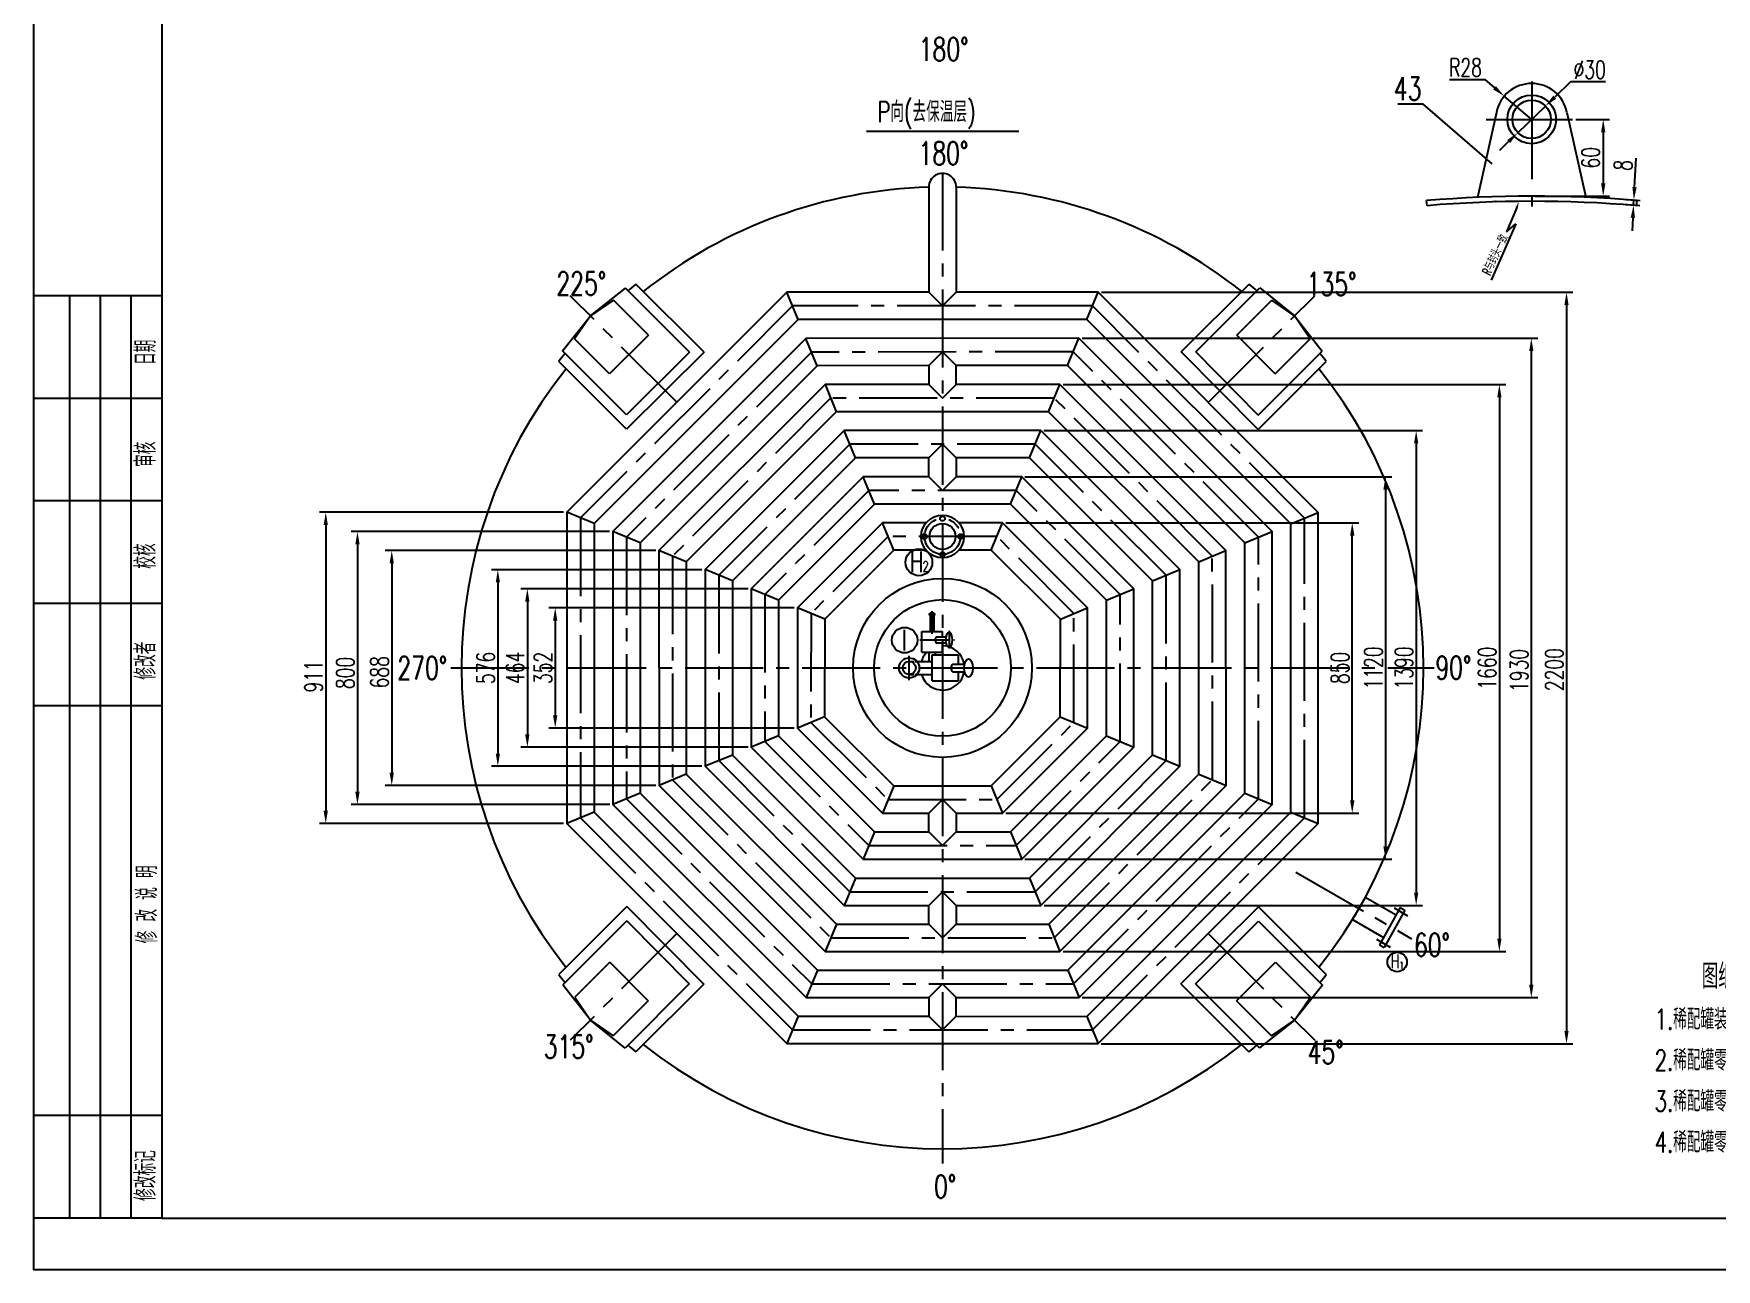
# Model space of a CAD drawing. Extents: x 946 to 3405, y -336 to 946.
# Drawn here: x 945.5 to 1274, y 12.4 to 253.6 of the extents above; entities that cross this region are included whole.
import ezdxf

# ---------------------------------------------------------------- set-up
doc = ezdxf.new("R2010")
doc.units = 0
doc.header["$MEASUREMENT"] = 0
doc.linetypes.add('ACAD_ISO02W100', pattern=[15, 12, -3])
doc.linetypes.add('CENTER2', pattern=[28.575, 19.05, -3.175, 3.175, -3.175])
doc.layers.get('0').update_dxf_attribs({"linetype": 'CONTINUOUS'})
doc.layers.get('DEFPOINTS').update_dxf_attribs({"linetype": 'CONTINUOUS'})
for name, color, linetype in [('2细线层', 4, 'CONTINUOUS'), ('6文字层', 3, 'CONTINUOUS'), ('中心线', 1, 'CENTER2'), ('图层1', 4, 'CONTINUOUS'), ('标注线', 3, 'CONTINUOUS'), ('细实线', 4, 'CONTINUOUS'), ('虚线', 2, 'ACAD_ISO02W100')]:
    doc.layers.add(name, color=color, linetype=linetype)
doc.styles.get("Standard").update_dxf_attribs({"font": 'romans.shx', "width": 0.7, "height": 3.5, "bigfont": 'hz129.shx'})
doc.styles.add('STYLE1', font='romans.shx', dxfattribs={"width": 0.7, "height": 3.5, "bigfont": 'hz129.shx'})
doc.dimstyles.get("Standard").update_dxf_attribs({"dimtxt": 2.5, "dimasz": 2.5, "dimexe": 1.25, "dimexo": 0.625, "dimtad": 1, "dimdec": 0, "dimlfac": 4, "dimzin": 4, "dimdsep": 46, "dimtxsty": 'STYLE1', "dimcen": 0, "dimclrd": 256, "dimclre": 256, "dimclrt": 256, "dimadec": 0, "dimazin": 0, "dimtfac": 1, "dimtdec": 0, "dimtmove": 0, "dimatfit": 3, "dimfxl": 1, "dimtolj": 1, "dimtzin": 0, "dimarcsym": 0})

# ---------------------------------------------------------------- blocks, each defined once
blk = doc.blocks.new('*D13')
at = {"layer": 'DEFPOINTS', "color": 0}
for p in [(1245.9, 236.86), (1237.92, 221.86), (1251.88, 221.86)]:
    blk.add_point(p, dxfattribs=at)
at = {"layer": '标注线', "lineweight": -2}
for p, q in [((1246.53, 236.86), (1253.13, 236.86)), ((1251.88, 234.36), (1251.88, 224.36)), ((1238.54, 221.86), (1253.13, 221.86))]:
    blk.add_line(p, q, dxfattribs=at)
at = {"layer": '标注线'}
for points in [[(1251.46, 234.36), (1252.3, 234.36), (1251.88, 236.86)], [(1251.46, 224.36), (1252.3, 224.36), (1251.88, 221.86)]]:
    blk.add_solid(points, dxfattribs=at)
at = {"layer": '标注线', "insert": (1249.43, 229.36), "char_height": 3.5, "attachment_point": 5, "rotation": 90, "style": 'STYLE1'}
blk.add_mtext('\\A1;60', dxfattribs=at)
blk = doc.blocks.new('*D14')
at = {"layer": 'DEFPOINTS', "color": 0}
for p in [(1255.65, 220.24), (1255.71, 221.24), (1257.86, 221.12)]:
    blk.add_point(p, dxfattribs=at)
at = {"layer": '标注线', "lineweight": -2}
for p, q in [((1258, 223.62), (1258.31, 229.26)), ((1256.27, 220.21), (1259.05, 220.05)), ((1256.33, 221.21), (1259.1, 221.05)), ((1257.8, 220.12), (1257.86, 221.12)), ((1257.66, 217.63), (1257.52, 215.13))]:
    blk.add_line(p, q, dxfattribs=at)
at = {"layer": '标注线'}
for points in [[(1257.58, 223.64), (1258.41, 223.59), (1257.86, 221.12)], [(1257.24, 217.65), (1258.08, 217.6), (1257.8, 220.12)]]:
    blk.add_solid(points, dxfattribs=at)
at = {"layer": '标注线', "insert": (1255.78, 227.88), "char_height": 3.5, "attachment_point": 5, "rotation": 86.7947, "style": 'STYLE1'}
blk.add_mtext('\\A1;8', dxfattribs=at)
blk = doc.blocks.new('*D306')
at = {"layer": '6文字层', "lineweight": -2}
for p, q in [((1221.85, 244.63), (1228.77, 244.63)), ((1228.77, 244.63), (1230.68, 243.01)), ((1237.92, 236.86), (1232.58, 241.39))]:
    blk.add_line(p, q, dxfattribs=at)
at = {"layer": '6文字层'}
blk.add_solid([(1230.95, 243.33), (1230.41, 242.69), (1232.58, 241.39)], dxfattribs=at)
at = {"layer": 'DEFPOINTS', "color": 0}
for p in [(1232.58, 241.39), (1237.92, 236.86)]:
    blk.add_point(p, dxfattribs=at)
at = {"layer": '6文字层', "insert": (1225, 247), "char_height": 3.5, "attachment_point": 5, "style": 'STYLE1'}
blk.add_mtext('\\A1;R28', dxfattribs=at)
blk = doc.blocks.new('*D307')
at = {"layer": '6文字层', "lineweight": -2}
for p, q in [((1245.52, 244.17), (1242.42, 241.19)), ((1252.33, 244.17), (1245.52, 244.17)), ((1235.22, 234.26), (1240.62, 239.46)), ((1233.41, 232.53), (1231.61, 230.8))]:
    blk.add_line(p, q, dxfattribs=at)
at = {"layer": '6文字层'}
for points in [[(1242.14, 241.5), (1242.71, 240.89), (1240.62, 239.46)], [(1233.13, 232.83), (1233.7, 232.23), (1235.22, 234.26)]]:
    blk.add_solid(points, dxfattribs=at)
at = {"layer": 'DEFPOINTS', "color": 0}
for p in [(1240.62, 239.46), (1235.22, 234.26)]:
    blk.add_point(p, dxfattribs=at)
at = {"layer": '6文字层', "insert": (1249.24, 246.55), "char_height": 3.5, "attachment_point": 5, "style": 'STYLE1'}
blk.add_mtext('\\A1;∅30', dxfattribs=at)
blk = doc.blocks.new('*D311')
at = {"layer": '6文字层', "lineweight": -2}
for p, q in [((1135.28, 158.11), (1204.15, 158.11)), ((1202.9, 103.94), (1202.9, 155.61)), ((1135.28, 101.44), (1204.15, 101.44))]:
    blk.add_line(p, q, dxfattribs=at)
at = {"layer": '6文字层'}
for points in [[(1202.48, 155.61), (1203.32, 155.61), (1202.9, 158.11)], [(1202.48, 103.94), (1203.32, 103.94), (1202.9, 101.44)]]:
    blk.add_solid(points, dxfattribs=at)
at = {"layer": 'DEFPOINTS', "color": 0}
for p in [(1134.66, 158.11), (1202.9, 158.11), (1134.65, 101.44)]:
    blk.add_point(p, dxfattribs=at)
at = {"layer": '6文字层', "insert": (1200.52, 129.78), "char_height": 3.5, "attachment_point": 5, "rotation": 90, "style": 'STYLE1'}
blk.add_mtext('\\A1;850', dxfattribs=at)
blk = doc.blocks.new('*D312')
at = {"layer": '6文字层', "lineweight": -2}
for p, q in [((1139.01, 167.11), (1210.65, 167.11)), ((1209.4, 164.61), (1209.4, 94.94)), ((1139.01, 92.44), (1210.65, 92.44))]:
    blk.add_line(p, q, dxfattribs=at)
at = {"layer": '6文字层'}
for points in [[(1208.98, 164.61), (1209.82, 164.61), (1209.4, 167.11)], [(1208.98, 94.94), (1209.82, 94.94), (1209.4, 92.44)]]:
    blk.add_solid(points, dxfattribs=at)
at = {"layer": 'DEFPOINTS', "color": 0}
for p in [(1138.38, 167.11), (1138.39, 92.44), (1209.4, 92.44)]:
    blk.add_point(p, dxfattribs=at)
at = {"layer": '6文字层', "insert": (1207.02, 129.78), "char_height": 3.5, "attachment_point": 5, "rotation": 90, "style": 'STYLE1'}
blk.add_mtext('\\A1;1120', dxfattribs=at)
blk = doc.blocks.new('*D313')
at = {"layer": '6文字层', "lineweight": -2}
for p, q in [((1142.73, 176.12), (1216.62, 176.12)), ((1215.37, 173.62), (1215.37, 85.94)), ((1142.74, 83.44), (1216.62, 83.44))]:
    blk.add_line(p, q, dxfattribs=at)
at = {"layer": '6文字层'}
for points in [[(1214.96, 173.62), (1215.79, 173.62), (1215.37, 176.12)], [(1214.96, 85.94), (1215.79, 85.94), (1215.37, 83.44)]]:
    blk.add_solid(points, dxfattribs=at)
at = {"layer": 'DEFPOINTS', "color": 0}
for p in [(1142.11, 176.12), (1142.12, 83.44), (1215.37, 83.44)]:
    blk.add_point(p, dxfattribs=at)
at = {"layer": '6文字层', "insert": (1213, 129.78), "char_height": 3.5, "attachment_point": 5, "rotation": 90, "style": 'STYLE1'}
blk.add_mtext('\\A1;1390', dxfattribs=at)
blk = doc.blocks.new('*D314')
at = {"layer": '6文字层', "lineweight": -2}
for p, q in [((1146.45, 185.12), (1232.86, 185.12)), ((1231.61, 182.62), (1231.61, 76.94)), ((1146.48, 74.44), (1232.86, 74.44))]:
    blk.add_line(p, q, dxfattribs=at)
at = {"layer": '6文字层'}
for points in [[(1231.19, 182.62), (1232.03, 182.62), (1231.61, 185.12)], [(1231.19, 76.94), (1232.03, 76.94), (1231.61, 74.44)]]:
    blk.add_solid(points, dxfattribs=at)
at = {"layer": 'DEFPOINTS', "color": 0}
for p in [(1145.83, 185.12), (1145.85, 74.44), (1231.61, 74.44)]:
    blk.add_point(p, dxfattribs=at)
at = {"layer": '6文字层', "insert": (1229.24, 129.74), "char_height": 3.5, "attachment_point": 5, "rotation": 90, "style": 'STYLE1'}
blk.add_mtext('\\A1;1660', dxfattribs=at)
blk = doc.blocks.new('*D315')
at = {"layer": '6文字层', "lineweight": -2}
for p, q in [((1150.18, 194.12), (1239.1, 194.12)), ((1237.85, 191.62), (1237.85, 67.94)), ((1150.21, 65.44), (1239.1, 65.44))]:
    blk.add_line(p, q, dxfattribs=at)
at = {"layer": '6文字层'}
for points in [[(1237.43, 191.62), (1238.27, 191.62), (1237.85, 194.12)], [(1237.43, 67.94), (1238.27, 67.94), (1237.85, 65.44)]]:
    blk.add_solid(points, dxfattribs=at)
at = {"layer": 'DEFPOINTS', "color": 0}
for p in [(1149.55, 194.12), (1149.59, 65.44), (1237.85, 65.44)]:
    blk.add_point(p, dxfattribs=at)
at = {"layer": '6文字层', "insert": (1235.47, 129.3), "char_height": 3.5, "attachment_point": 5, "rotation": 90, "style": 'STYLE1'}
blk.add_mtext('\\A1;1930', dxfattribs=at)
blk = doc.blocks.new('*D316')
at = {"layer": '6文字层', "lineweight": -2}
for p, q in [((1153.93, 203.1), (1245.97, 203.1)), ((1244.72, 200.6), (1244.72, 58.94)), ((1153.91, 56.44), (1245.97, 56.44))]:
    blk.add_line(p, q, dxfattribs=at)
at = {"layer": '6文字层'}
for points in [[(1244.3, 200.6), (1245.13, 200.6), (1244.72, 203.1)], [(1244.3, 58.94), (1245.13, 58.94), (1244.72, 56.44)]]:
    blk.add_solid(points, dxfattribs=at)
at = {"layer": 'DEFPOINTS', "color": 0}
for p in [(1153.3, 203.1), (1153.29, 56.44), (1244.72, 56.44)]:
    blk.add_point(p, dxfattribs=at)
at = {"layer": '6文字层', "insert": (1242.34, 129.45), "char_height": 3.5, "attachment_point": 5, "rotation": 90, "style": 'STYLE1'}
blk.add_mtext('\\A1;2200', dxfattribs=at)
blk = doc.blocks.new('*D317')
at = {"layer": '6文字层', "lineweight": -2}
for p, q in [((1093.96, 141.52), (1046.08, 141.52)), ((1047.33, 139.02), (1047.33, 120.54)), ((1093.96, 118.04), (1046.08, 118.04))]:
    blk.add_line(p, q, dxfattribs=at)
at = {"layer": '6文字层'}
for points in [[(1046.91, 139.02), (1047.74, 139.02), (1047.33, 141.52)], [(1046.91, 120.54), (1047.74, 120.54), (1047.33, 118.04)]]:
    blk.add_solid(points, dxfattribs=at)
at = {"layer": 'DEFPOINTS', "color": 0}
for p in [(1094.59, 141.52), (1047.33, 118.04), (1094.59, 118.04)]:
    blk.add_point(p, dxfattribs=at)
at = {"layer": '6文字层', "insert": (1044.95, 129.78), "char_height": 3.5, "attachment_point": 5, "rotation": 90, "style": 'STYLE1'}
blk.add_mtext('\\A1;352', dxfattribs=at)
blk = doc.blocks.new('*D318')
at = {"layer": '6文字层', "lineweight": -2}
for p, q in [((1084.96, 145.24), (1040.64, 145.24)), ((1041.89, 142.74), (1041.89, 116.81)), ((1084.96, 114.31), (1040.64, 114.31))]:
    blk.add_line(p, q, dxfattribs=at)
at = {"layer": '6文字层'}
for points in [[(1041.47, 142.74), (1042.3, 142.74), (1041.89, 145.24)], [(1041.47, 116.81), (1042.3, 116.81), (1041.89, 114.31)]]:
    blk.add_solid(points, dxfattribs=at)
at = {"layer": 'DEFPOINTS', "color": 0}
for p in [(1085.58, 145.24), (1041.89, 114.31), (1085.59, 114.31)]:
    blk.add_point(p, dxfattribs=at)
at = {"layer": '6文字层', "insert": (1039.51, 129.78), "char_height": 3.5, "attachment_point": 5, "rotation": 90, "style": 'STYLE1'}
blk.add_mtext('\\A1;464', dxfattribs=at)
blk = doc.blocks.new('*D319')
at = {"layer": '6文字层', "lineweight": -2}
for p, q in [((1075.96, 148.96), (1034.88, 148.96)), ((1036.13, 146.46), (1036.13, 113.08)), ((1075.96, 110.58), (1034.88, 110.58))]:
    blk.add_line(p, q, dxfattribs=at)
at = {"layer": '6文字层'}
for points in [[(1035.72, 146.46), (1036.55, 146.46), (1036.13, 148.96)], [(1035.72, 113.08), (1036.55, 113.08), (1036.13, 110.58)]]:
    blk.add_solid(points, dxfattribs=at)
at = {"layer": 'DEFPOINTS', "color": 0}
for p in [(1076.58, 148.96), (1036.13, 110.58), (1076.59, 110.58)]:
    blk.add_point(p, dxfattribs=at)
at = {"layer": '6文字层', "insert": (1033.76, 129.78), "char_height": 3.5, "attachment_point": 5, "rotation": 90, "style": 'STYLE1'}
blk.add_mtext('\\A1;576', dxfattribs=at)
blk = doc.blocks.new('*D320')
at = {"layer": '6文字层', "lineweight": -2}
for p, q in [((1066.95, 152.69), (1014.17, 152.69)), ((1015.42, 150.19), (1015.42, 109.34)), ((1066.96, 106.84), (1014.17, 106.84))]:
    blk.add_line(p, q, dxfattribs=at)
at = {"layer": '6文字层'}
for points in [[(1015.01, 150.19), (1015.84, 150.19), (1015.42, 152.69)], [(1015.01, 109.34), (1015.84, 109.34), (1015.42, 106.84)]]:
    blk.add_solid(points, dxfattribs=at)
at = {"layer": 'DEFPOINTS', "color": 0}
for p in [(1067.58, 152.69), (1015.42, 106.84), (1067.59, 106.84)]:
    blk.add_point(p, dxfattribs=at)
at = {"layer": '6文字层', "insert": (1013.05, 128.94), "char_height": 3.5, "attachment_point": 5, "rotation": 90, "style": 'STYLE1'}
blk.add_mtext('\\A1;688', dxfattribs=at)
blk = doc.blocks.new('*D321')
at = {"layer": '6文字层', "lineweight": -2}
for p, q in [((1057.95, 156.41), (1007.48, 156.41)), ((1008.73, 153.91), (1008.73, 105.61)), ((1057.96, 103.11), (1007.48, 103.11))]:
    blk.add_line(p, q, dxfattribs=at)
at = {"layer": '6文字层'}
for points in [[(1008.31, 153.91), (1009.15, 153.91), (1008.73, 156.41)], [(1008.31, 105.61), (1009.15, 105.61), (1008.73, 103.11)]]:
    blk.add_solid(points, dxfattribs=at)
at = {"layer": 'DEFPOINTS', "color": 0}
for p in [(1058.57, 156.41), (1008.73, 103.11), (1058.59, 103.11)]:
    blk.add_point(p, dxfattribs=at)
at = {"layer": '6文字层', "insert": (1006.36, 128.8), "char_height": 3.5, "attachment_point": 5, "rotation": 90, "style": 'STYLE1'}
blk.add_mtext('\\A1;800', dxfattribs=at)
blk = doc.blocks.new('*D322')
at = {"layer": '6文字层', "lineweight": -2}
for p, q in [((1048.97, 160.16), (1001.29, 160.16)), ((1002.54, 157.66), (1002.54, 101.91)), ((1048.96, 99.41), (1001.29, 99.41))]:
    blk.add_line(p, q, dxfattribs=at)
at = {"layer": '6文字层'}
for points in [[(1002.13, 157.66), (1002.96, 157.66), (1002.54, 160.16)], [(1002.13, 101.91), (1002.96, 101.91), (1002.54, 99.41)]]:
    blk.add_solid(points, dxfattribs=at)
at = {"layer": 'DEFPOINTS', "color": 0}
for p in [(1049.59, 160.16), (1002.54, 99.41), (1049.59, 99.41)]:
    blk.add_point(p, dxfattribs=at)
at = {"layer": '6文字层', "insert": (1000.17, 128.13), "char_height": 3.5, "attachment_point": 5, "rotation": 90, "style": 'STYLE1'}
blk.add_mtext('\\A1;911', dxfattribs=at)

msp = doc.modelspace()

# ---------------------------------------------------------------- linework, layer by layer
for p, q in [((1231.05168, 238.21787), (1227.36835, 221.63355)), ((1244.78692, 238.21787), (1248.46729, 221.64687)), ((1054.18841, 198.50815), (1061.05289, 203.90067)), ((1073.54937, 191.41239), (1061.05289, 203.90067)), ((1076.38494, 191.40618), (1063.09509, 204.6873)), ((1169.53408, 191.46785), (1182.74426, 204.6867)), ((1172.3554, 191.46167), (1184.84368, 203.95815)), ((1184.84368, 203.95815), (1191.64997, 198.50836)), ((970.5282, 202.39154), (945.5282, 202.39154)), ((1058.68476, 201.55474), (1054.18841, 198.50815)), ((1065.52246, 194.72153), (1058.68476, 201.55474)), ((1094.76121, 197.77724), (1092.55263, 203.11081)), ((1120.25263, 203.10791), (1122.9193, 200.44096)), ((1122.9193, 200.44096), (1125.58596, 203.10735)), ((1151.09162, 197.77135), (1153.30132, 203.10445)), ((1180.3564, 194.75232), (1187.1896, 201.59002)), ((1191.64997, 198.50836), (1187.1896, 201.59002)), ((1048.73863, 191.70186), (1054.18841, 198.50815)), ((1054.18841, 198.50815), (1051.10675, 194.04778)), ((1191.64997, 198.50836), (1197.04249, 191.64388)), ((1194.69657, 194.01201), (1191.64997, 198.50836)), ((1057.94445, 187.21457), (1051.10675, 194.04778)), ((1065.52246, 194.72153), (1057.94445, 187.21457)), ((1098.46311, 188.77803), (1096.25263, 194.11081)), ((1147.34585, 188.7903), (1149.55365, 194.12419)), ((1187.86336, 187.17432), (1180.3564, 194.75232)), ((1187.86336, 187.17432), (1194.69657, 194.01201)), ((1061.2351, 179.21358), (1048.73863, 191.70186)), ((1076.38494, 191.40618), (1061.22892, 176.39225)), ((1073.54937, 191.41239), (1061.2351, 179.21358)), ((1122.9193, 191.45084), (1120.25263, 188.7835)), ((1125.58596, 188.78484), (1122.9193, 191.45084)), ((1184.548, 176.31184), (1169.53408, 191.46785)), ((1184.55421, 179.14741), (1172.3554, 191.46167)), ((1184.55421, 179.14741), (1197.04249, 191.64388)), ((1061.22892, 176.39225), (1048.01007, 189.60243)), ((1120.25263, 188.7835), (1120.2534, 185.11503)), ((1125.58596, 185.11614), (1125.58596, 188.78484)), ((1184.548, 176.31184), (1197.82913, 189.60168)), ((1099.98596, 185.11081), (1102.19622, 179.77794)), ((1120.2534, 185.11503), (1122.90832, 182.44892)), ((1122.90832, 182.44892), (1125.58596, 185.11614)), ((1143.62153, 179.78657), (1145.82956, 185.12037)), ((1105.92923, 170.7778), (1103.7193, 176.11081)), ((1139.89712, 170.78288), (1142.10546, 176.11654)), ((1120.25208, 170.77994), (1122.91278, 173.44701)), ((1122.91278, 173.44701), (1125.58596, 170.78074)), ((1120.25263, 167.1116), (1120.25208, 170.77994)), ((1125.58596, 170.78074), (1125.58619, 167.11192)), ((1109.6621, 161.77761), (1107.45263, 167.11081)), ((1122.9193, 164.44509), (1120.25263, 167.1116)), ((1125.58619, 167.11192), (1122.9193, 164.44509)), ((1136.17256, 161.77924), (1138.38137, 167.11271)), ((1054.92543, 157.9498), (1049.59232, 160.1595)), ((1113.39467, 152.77729), (1111.18596, 158.11081)), ((1132.44769, 152.77573), (1134.65727, 158.10889)), ((1190.91907, 157.93556), (1196.25263, 160.14414)), ((1063.90647, 154.20403), (1058.57258, 156.41183)), ((1181.91985, 154.23366), (1187.25263, 156.44414)), ((1072.9102, 150.47971), (1067.57641, 152.68773)), ((1172.91976, 150.50056), (1178.25263, 152.71081)), ((1081.9139, 146.7553), (1076.58023, 148.96364)), ((1163.91963, 146.76754), (1169.25263, 148.97747)), ((1090.91753, 143.03073), (1085.58406, 145.23954)), ((1154.91943, 143.03467), (1160.25263, 145.24414)), ((1099.92104, 139.30587), (1094.58789, 141.51545)), ((1145.91912, 139.30211), (1151.25263, 141.51081)), ((1120.54565, 136.92237), (1120.54565, 140.28493)), ((1121.29232, 136.92237), (1121.29232, 140.28493)), ((1118.89795, 132.88029), (1118.89795, 136.92237)), ((1118.89795, 136.92237), (1122.94003, 136.92237)), ((1121.77582, 135.86343), (1123.58516, 135.86343)), ((1122.94003, 135.86343), (1122.94003, 136.92237)), ((1118.89795, 132.88029), (1122.94003, 132.88029)), ((1120.30467, 131.04681), (1120.30467, 132.88029)), ((1120.88836, 127.23881), (1120.88836, 132.31614)), ((1120.88836, 132.31614), (1125.9657, 132.31614)), ((1121.5333, 132.31614), (1121.5333, 132.88029)), ((1121.77582, 134.65081), (1123.58516, 134.65081)), ((1122.94003, 132.88029), (1122.94003, 134.65081)), ((1125.9657, 132.31614), (1125.9657, 130.53907)), ((1117.9355, 131.04681), (1120.88836, 131.04681)), ((1117.9355, 128.50814), (1120.88836, 128.50814)), ((1124.95023, 130.53907), (1127.22299, 130.53907)), ((1124.95023, 129.01587), (1127.22299, 129.01587)), ((1125.9657, 129.01587), (1125.9657, 127.23881)), ((1120.88836, 127.23881), (1125.9657, 127.23881)), ((1099.91948, 120.25284), (1094.58596, 118.04414)), ((1145.91756, 120.24908), (1151.25071, 118.0395)), ((1090.91916, 116.52028), (1085.58596, 114.31081)), ((1154.92107, 116.52422), (1160.25454, 114.31541)), ((1081.91897, 112.78741), (1076.58596, 110.57747)), ((1163.9247, 112.79965), (1169.25836, 110.59131)), ((1072.91884, 109.05439), (1067.58596, 106.84414)), ((1172.92839, 109.07524), (1178.26219, 106.86721)), ((1063.91874, 105.32129), (1058.58596, 103.11081)), ((1113.3909, 106.77922), (1111.18133, 101.44606)), ((1132.44393, 106.77766), (1134.65263, 101.44414)), ((1181.93213, 105.35092), (1187.26601, 103.14312)), ((1120.25293, 101.44532), (1122.9172, 104.11177)), ((1122.9172, 104.11177), (1125.58596, 101.44488)), ((1054.91953, 101.61939), (1049.58596, 99.41081)), ((1120.25263, 97.77636), (1120.25293, 101.44532)), ((1125.58596, 101.44488), (1125.58619, 97.77669)), ((1190.91317, 101.60515), (1196.24627, 99.39545)), ((1109.66604, 97.77571), (1107.45723, 92.44224)), ((1122.92143, 95.10986), (1120.25263, 97.77636)), ((1125.58619, 97.77669), (1122.92143, 95.10986)), ((1136.1765, 97.77734), (1138.38596, 92.44414)), ((1105.94148, 88.77207), (1103.73313, 83.43841)), ((1139.90936, 88.77714), (1142.1193, 83.44414)), ((1120.25263, 83.44088), (1122.9193, 86.10794)), ((1122.9193, 86.10794), (1125.58596, 83.44167)), ((1061.2906, 83.24311), (1048.00947, 69.95327)), ((1061.2906, 83.24311), (1076.30452, 68.0871)), ((1120.25263, 79.77214), (1120.25263, 83.44088)), ((1125.58596, 83.44167), (1125.58596, 79.77325)), ((1169.45366, 68.14877), (1184.60967, 83.1627)), ((1184.60967, 83.1627), (1197.82852, 69.95252)), ((1212.24045, 83.01805), (1208.18947, 75.73438)), ((1213.16433, 82.48465), (1209.11335, 75.20098)), ((1061.28438, 80.40754), (1048.7961, 67.91107)), ((1061.28438, 80.40754), (1073.4832, 68.09328)), ((1102.21707, 79.76838), (1100.00904, 74.43458)), ((1122.93028, 77.10603), (1120.25263, 79.77214)), ((1125.58596, 79.77325), (1122.93028, 77.10603)), ((1143.64238, 79.77701), (1145.85263, 74.44414)), ((1172.28923, 68.14256), (1184.60349, 80.34137)), ((1184.60349, 80.34137), (1197.09997, 67.85309)), ((1057.97524, 72.38063), (1051.14203, 65.54294)), ((1057.97524, 72.38063), (1065.4822, 64.80263)), ((1180.31614, 64.83342), (1187.89415, 72.34038)), ((1187.89415, 72.34038), (1194.73184, 65.50717)), ((1098.49274, 70.76465), (1096.28494, 65.43076)), ((1147.37549, 70.77692), (1149.58596, 65.44414)), ((1054.18862, 61.04659), (1048.7961, 67.91107)), ((1073.4832, 68.09328), (1060.99492, 55.5968)), ((1076.30452, 68.0871), (1063.09434, 54.86825)), ((1122.9193, 68.10411), (1120.25263, 65.43678)), ((1125.58505, 65.43811), (1122.93478, 68.10412)), ((1169.45366, 68.14877), (1182.7435, 54.86765)), ((1172.28923, 68.14256), (1184.78571, 55.65428)), ((1197.09997, 67.85309), (1191.65018, 61.0468)), ((1051.14203, 65.54294), (1054.18862, 61.04659)), ((1065.4822, 64.80263), (1058.64899, 57.96493)), ((1120.25263, 65.43678), (1120.25225, 61.78093)), ((1125.58596, 61.78037), (1125.58505, 65.43811)), ((1180.31614, 64.83342), (1187.15383, 58.00021)), ((1191.65019, 61.0468), (1194.73184, 65.50717)), ((1060.99492, 55.5968), (1054.18863, 61.04659)), ((1054.18863, 61.04659), (1058.64899, 57.96493)), ((1094.74697, 61.7836), (1092.53728, 56.4505)), ((1120.25225, 61.78093), (1122.9119, 59.11399)), ((1122.9119, 59.11399), (1125.58596, 61.78037)), ((1151.07738, 61.77771), (1153.28596, 56.44414)), ((1191.65018, 61.0468), (1184.78571, 55.65428)), ((1187.15383, 58.00021), (1191.65018, 61.0468)), ((970.5282, 22.39154), (945.5282, 22.39154))]:
    msp.add_line(p, q)
at = {"ltscale": 0.8}
for p, q in [((1120.25263, 223.64414), (1120.25263, 203.10791)), ((1125.58596, 223.64414), (1125.58596, 203.10735))]:
    msp.add_line(p, q, dxfattribs=at)
at = {"ltscale": 0.3}
for p, q in [((1205.44682, 85.05434), (1211.44646, 81.59045)), ((1212.24045, 83.01805), (1213.16433, 82.48465)), ((1202.91345, 80.6665), (1208.98346, 77.16198)), ((1208.18947, 75.73438), (1209.11335, 75.20098))]:
    msp.add_line(p, q, dxfattribs=at)
msp.add_lwpolyline([(1529.5282, 22.39154), (1529.5282, 843.39154), (970.5282, 843.39154), (970.5282, 22.39154)], close=True)
for points in [[(1120.25263, 203.10791), (1092.55263, 203.11081), (1049.59232, 160.1595), (1049.58596, 99.41081), (1092.53728, 56.4505), (1153.28596, 56.44414), (1196.24627, 99.39545), (1196.25263, 160.14414), (1153.30132, 203.10445), (1125.58596, 203.10735)], [(1125.58596, 61.78037), (1151.07738, 61.77771), (1190.91317, 101.60515), (1190.91907, 157.93556), (1151.09162, 197.77135), (1094.76121, 197.77724), (1054.92543, 157.9498), (1054.91953, 101.61939), (1094.74697, 61.7836), (1120.25263, 61.78093)], [(1125.58505, 65.43811), (1149.58596, 65.44414), (1187.26601, 103.14312), (1187.25263, 156.44414), (1149.55365, 194.12419), (1096.25263, 194.11081), (1058.57258, 156.41183), (1058.58596, 103.11081), (1096.28494, 65.43076), (1120.25263, 65.43678)], [(1120.25263, 188.7835), (1098.46311, 188.77803), (1063.90647, 154.20403), (1063.91874, 105.32129), (1098.49274, 70.76465), (1147.37549, 70.77692), (1181.93213, 105.35092), (1181.91985, 154.23366), (1147.34585, 188.7903), (1125.58596, 188.78484)], [(1120.2534, 185.11503), (1099.98596, 185.11081), (1067.57641, 152.68773), (1067.58596, 106.84414), (1100.00904, 74.43458), (1145.85263, 74.44414), (1178.26219, 106.86721), (1178.25263, 152.71081), (1145.82956, 185.12037), (1125.58596, 185.11614)], [(1125.58596, 79.77325), (1143.64238, 79.77701), (1172.92839, 109.07524), (1172.91976, 150.50056), (1143.62153, 179.78657), (1102.19622, 179.77794), (1072.9102, 150.47971), (1072.91884, 109.05439), (1102.21707, 79.76838), (1120.25263, 79.77214)], [(1125.58596, 83.44167), (1142.1193, 83.44414), (1169.25836, 110.59131), (1169.25263, 148.97747), (1142.10546, 176.11654), (1103.7193, 176.11081), (1076.58023, 148.96364), (1076.58596, 110.57747), (1103.73313, 83.43841), (1120.25263, 83.44088)], [(1120.25263, 170.77994), (1105.92923, 170.7778), (1081.9139, 146.7553), (1081.91897, 112.78741), (1105.94148, 88.77207), (1139.90936, 88.77714), (1163.9247, 112.79965), (1163.91963, 146.76754), (1139.89712, 170.78288), (1125.58596, 170.78074)], [(1120.25263, 167.1116), (1107.45263, 167.11081), (1085.58406, 145.23954), (1085.58596, 114.31081), (1107.45723, 92.44224), (1138.38596, 92.44414), (1160.25454, 114.31541), (1160.25263, 145.24414), (1138.38137, 167.11271), (1125.58596, 167.11192)], [(1125.58619, 97.77669), (1136.1765, 97.77734), (1154.92107, 116.52422), (1154.91943, 143.03467), (1136.17256, 161.77924), (1109.6621, 161.77761), (1090.91753, 143.03073), (1090.91916, 116.52028), (1109.66604, 97.77571), (1120.25263, 97.77636)], [(1119.71795, 158.11011), (1111.18596, 158.11081), (1094.58789, 141.51545), (1094.58596, 118.04414), (1111.18133, 101.44606), (1120.25293, 101.44532)], [(1125.58596, 101.44488), (1134.65263, 101.44414), (1151.25071, 118.0395), (1151.25263, 141.51081), (1134.65727, 158.10889), (1126.12108, 158.10959)], [(1119.71752, 152.77678), (1113.39467, 152.77729), (1099.92104, 139.30587), (1099.91948, 120.25284), (1113.3909, 106.77922), (1132.44393, 106.77766), (1145.91756, 120.24908), (1145.91912, 139.30211), (1132.44769, 152.77573), (1126.12064, 152.77625)]]:
    msp.add_lwpolyline(points)
for centre, radius in [((1237.9193, 236.86294), 4.75), ((1237.9193, 236.86294), 3.75), ((1122.9193, 155.44318), 4.16667), ((1122.9193, 155.44318), 2.53333), ((1122.9193, 158.94318), 0.46667), ((1119.4193, 155.44347), 0.46667), ((1126.4193, 155.44318), 0.46667), ((1122.9193, 151.94318), 0.46667), ((1122.9193, 129.77747), 17.46667), ((1122.9193, 129.77747), 13.33333), ((1120.91899, 140.28493), 0.37333), ((1116.41679, 129.77747), 1.97932), ((1116.41679, 129.77747), 1.26933)]:
    msp.add_circle(centre, radius)
for centre, radius, start, end in [((1237.9193, 236.86294), 7, 11.1606636, 168.8393364), ((1122.9193, 129.77747), 93.86667, 91.6277758, 128.4743203), ((1122.9193, 223.64414), 2.66667, 359.1861121, 180.8138879), ((1122.9193, 129.77747), 93.86667, 51.5242788, 88.3722242), ((1238.07555, -28.13706), 250, 85.3323948, 94.7394669), ((1238.07555, -28.13706), 249, 85.3323948, 94.7394669), ((1122.9193, 129.77747), 95.86667, 128.6114314, 129.8129404), ((1122.9193, 129.77747), 95.86667, 50.1865635, 51.3879915), ((1122.9193, 129.77747), 95.86667, 140.1865635, 141.3879915), ((1122.9193, 129.77747), 95.86667, 38.6114314, 39.8129404), ((1122.9193, 129.77747), 93.86667, 141.5242788, 218.4743203), ((1122.9193, 129.77747), 93.86667, 321.5242788, 38.4743203), ((1122.24129, 135.25712), 0.76438, 127.513908, 232.486092), ((1122.9193, 129.77747), 4.31574, 134.0317337, 162.8953648), ((1122.9193, 129.77747), 4.31574, 10.1642486, 89.7248098), ((1122.9193, 129.77747), 4.31574, 197.1046352, 349.8357514), ((1125.53492, 129.77747), 0.96016, 127.513908, 232.486092), ((1122.9193, 129.77747), 95.86667, 218.6114314, 219.8129404), ((1122.9193, 129.77747), 95.86667, 320.1865635, 321.3879915), ((1122.9193, 129.77747), 95.86667, 230.1865635, 231.3879915), ((1122.9193, 129.77747), 93.86667, 231.5242788, 308.4743203), ((1122.9193, 129.77747), 95.86667, 308.6114314, 309.8129404)]:
    msp.add_arc(centre, radius, start, end)
at = {"extrusion": (0, 0, -1)}
msp.add_ellipse((1124.20107, 135.25712), major_axis=(0, 1.41473), ratio=0.481844985, dxfattribs=at)
msp.add_ellipse((1127.99663, 129.77747), major_axis=(0, -1.77707), ratio=0.481844985)
at = {"layer": '2细线层'}
for p, q in [((1217.50192, 220.01154), (1217.4193, 221.00812)), ((1258.4193, 221.03383), (1258.33792, 220.03715))]:
    msp.add_line(p, q, dxfattribs=at)
at = {"layer": '6文字层'}
for p, q in [((1054.18841, 198.50815), (1054.18841, 198.50815)), ((1191.64997, 198.50836), (1191.64997, 198.50836)), ((1054.18863, 61.04659), (1054.18862, 61.04659)), ((1191.65018, 61.0468), (1191.65018, 61.0468))]:
    msp.add_line(p, q, dxfattribs=at)
msp.add_circle((1118.32338, 150.3923), 2.60967, dxfattribs=at)
at = {"layer": '中心线', "color": 1, "linetype": 'CENTER2'}
for p, q in [((1237.9193, 244.26158), (1237.9193, 219.85062)), ((1229.04396, 236.86294), (1245.90176, 236.86294))]:
    msp.add_line(p, q, dxfattribs=at)
at = {"layer": '中心线', "ltscale": 0.8}
for p, q in [((1122.9193, 226.51177), (1122.9193, 33.04318)), ((1071.07248, 181.63515), (1050.27379, 202.4202)), ((1174.77698, 181.62429), (1195.56202, 202.42298)), ((1026.95174, 129.77747), (1218.88685, 129.77747)), ((1191.90522, 89.94197), (1214.48936, 76.91289)), ((1071.06162, 77.93065), (1050.27658, 57.13197)), ((1174.76612, 77.9198), (1195.5648, 57.13475))]:
    msp.add_line(p, q, dxfattribs=at)
at = {"layer": '中心线', "ltscale": 0.3}
for p, q in [((1120.16794, 140.28493), (1121.53884, 140.28493)), ((1120.91899, 136.44781), (1120.91899, 140.87873)), ((1118.48057, 135.25712), (1125.28885, 135.25712)), ((1124.20107, 137.00716), (1124.20107, 133.55907)), ((1116.41679, 127.41366), (1116.41679, 132.11654)), ((1211.05034, 82.93536), (1213.70627, 81.40196)), ((1207.64753, 76.81707), (1210.30346, 75.28367))]:
    msp.add_line(p, q, dxfattribs=at)
at = {"layer": '中心线', "ltscale": 0.8}
for points in [[(1152.18167, 59.11092), (1193.57972, 100.5003), (1193.58585, 159.03985), (1152.19647, 200.4379), (1093.65692, 200.44403), (1052.25888, 159.05465), (1052.25275, 100.5151), (1093.64213, 59.11705)], [(1148.48073, 68.11053), (1184.59907, 104.24702), (1184.58624, 155.3389), (1148.44975, 191.45725), (1097.35787, 191.44442), (1061.23952, 155.30793), (1061.25235, 104.21605), (1097.38884, 68.0977)], [(1144.74751, 77.11058), (1175.59529, 107.97123), (1175.58619, 151.60568), (1144.72554, 182.45347), (1101.09109, 182.44437), (1070.2433, 151.58372), (1070.2524, 107.94927), (1101.11305, 77.10148)], [(1141.01433, 86.11064), (1166.59153, 111.69548), (1166.58613, 147.87251), (1141.00129, 173.44971), (1104.82427, 173.44431), (1079.24706, 147.85947), (1079.25247, 111.68244), (1104.83731, 86.10524)], [(1137.28123, 95.11074), (1157.5878, 115.41981), (1157.58603, 144.13941), (1137.27696, 164.44598), (1108.55736, 164.44421), (1088.25079, 144.13514), (1088.25256, 115.41554), (1108.56163, 95.10897)], [(1133.54828, 104.1109), (1148.58413, 119.14429), (1148.58587, 140.40646), (1133.55248, 155.44231), (1112.29032, 155.44405), (1097.25446, 140.41066), (1097.25272, 119.14849), (1112.28611, 104.11264)]]:
    msp.add_lwpolyline(points, close=True, dxfattribs=at)
msp.add_circle((1122.9193, 155.44318), 3.5, dxfattribs=at)
at = {"layer": '图层1'}
for p, q in [((952.5282, 202.39154), (952.5282, 22.39154)), ((958.5282, 202.39154), (958.5282, 22.39154)), ((964.5282, 202.39154), (964.5282, 22.39154)), ((970.5282, 182.39154), (945.5282, 182.39154)), ((970.5282, 162.39154), (945.5282, 162.39154)), ((970.5282, 142.39154), (945.5282, 142.39154)), ((970.5282, 122.39154), (945.5282, 122.39154)), ((970.5282, 42.39154), (945.5282, 42.39154))]:
    msp.add_line(p, q, dxfattribs=at)
at = {"layer": '标注线'}
for p, q in [((1211.78406, 239.8664), (1216.63169, 239.8664)), ((1216.63169, 239.8664), (1230.13977, 228.17123)), ((1108.06074, 234.57408), (1137.79528, 234.57408)), ((1234.99062, 219.63126), (1233.0152, 214.87965)), ((1234.83092, 216.49888), (1229.98529, 205.50052)), ((1233.0152, 214.87965), (1234.83092, 216.49888))]:
    msp.add_line(p, q, dxfattribs=at)
for centre, radius in [((1115.53214, 135.20608), 2.4942), ((1211.66165, 72.37784), 1.89639)]:
    msp.add_circle(centre, radius, dxfattribs=at)
msp.add_point((1230.92499, 220.79848), dxfattribs=at)
msp.add_solid([(1234.78797, 219.67957), (1235.19328, 219.58296), (1235.43869, 220.84898)], dxfattribs=at)
at = {"layer": '细实线'}
msp.add_lwpolyline([(1539.5282, 12.39154), (1539.5282, 853.39154), (945.5282, 853.39154), (945.5282, 12.39154)], close=True, dxfattribs=at)
at = {"layer": '虚线', "ltscale": 0.08}
for p, q in [((1116.41679, 131.04681), (1117.9355, 131.04681)), ((1116.41679, 128.50814), (1117.9355, 128.50814))]:
    msp.add_line(p, q, dxfattribs=at)

# ---------------------------------------------------------------- texts
at = {"layer": '6文字层', "style": 'STYLE1', "width": 0.7}
for s, height, p in [('I', 4, (1114.94658, 133.208)), ('H', 2.66668, (1210.36545, 71.19662)), ('1', 1.33334, (1212.11714, 71.06223))]:
    msp.add_text(s, height=height, dxfattribs=at).set_placement(p)
at = {"layer": '标注线', "width": 0.7}
for s, height, p in [('180%%d', 4.5, (1118.28116, 248.31346)), ('P向(去保温层)', 4, (1110.20933, 236.32671)), ('180%%d', 4.5, (1118.23004, 228.00374)), ('225%%d', 4.5, (1047.54656, 202.5735)), ('135%%d', 4.5, (1193.98432, 202.48653)), ('H', 4, (1116.50617, 148.50816)), ('2', 2, (1119.01705, 148.60344)), ('270%%d', 4.5, (1016.50225, 127.5015)), ('90%%d', 4.5, (1219.12118, 127.5984)), ('60%%d', 4.5, (1214.93407, 73.48891)), ('315%%d', 4.5, (1045.07447, 53.62554)), ('45%%d', 4.5, (1194.1916, 52.52015)), ('0%%d', 4.5, (1121.24821, 26.30472))]:
    msp.add_text(s, height=height, dxfattribs=at).set_placement(p)
at = {"layer": '标注线', "style": 'STYLE1', "width": 0.7}
msp.add_text('43', height=4.5, dxfattribs=at).set_placement((1211.00108, 240.58715))
at = {"layer": '标注线', "style": 'STYLE1', "width": 0.65}
for s, height, rotation, p in [('R与封头一致', 1.75, 64.0749596, (1229.77809, 206.2599)), ('日期', 4, 90, (969.36612, 188.9203)), ('审核', 4, 90, (969.36612, 169.01448)), ('校核', 4, 90, (969.36612, 149.15943)), ('修改者', 4, 90, (969.36612, 127.50398)), ('修 改 说 明', 4, 90, (969.64727, 76.02128)), ('修改标记', 4, 90, (969.36612, 25.75844))]:
    msp.add_text(s, height=height, rotation=rotation, dxfattribs=at).set_placement(p)
at = {"layer": '标注线', "color": 3, "insert": (1261.93356, 72.01056), "char_height": 4.8, "width": 109.5372, "attachment_point": 1, "style": 'STYLE1'}
msp.add_mtext('    图纸目录\\P{\\H0.8333x;1.稀配罐装配图FS07R-27-1   A\\H0.8x;1}一张.\\P{\\H0.8333x;2.稀配罐零部件图FS07R-27-2   A\\H0.8x;1}一张.\\P{\\H0.8333x;3.稀配罐零部件图FS07R-27-3   A\\H0.8x;1}一张.\\P{\\H0.8333x;4.稀配罐零部件图FS07R-27-4   A\\H0.8x;1}一张.', dxfattribs=at)

# ---------------------------------------------------------------- dimensions: what is measured, and where the dimension line sits
at = {"layer": '6文字层'}
dim = msp.add_radius_dim(center=(1237.9193, 236.86294), mpoint=(1232.58312, 241.39342), text='R28', dimstyle='Standard', override={"dimtih": 1, "dimtoh": 1, "dimlfac": 1, "dimzin": 12}, dxfattribs=at)
dim.commit()
dim.dimension.update_dxf_attribs({"geometry": '*D306', "text_midpoint": (1224.99657, 247.00447)})
dim = msp.add_diameter_dim_2p(p1=(1235.21618, 234.26378), p2=(1240.62242, 239.4621), dimstyle='Standard', override={"dimtih": 1, "dimtoh": 1, "dimzin": 12}, dxfattribs=at)
dim.commit()
dim.dimension.update_dxf_attribs({"geometry": '*D307', "text_midpoint": (1249.23612, 244.17078), "dimtype": 163})
for base, p1, p2, picture, middle in [((1244.71644, 56.44414), (1153.30132, 203.10445), (1153.28596, 56.44414), '*D316', (1244.71644, 129.44628)), ((1237.84893, 65.44414), (1149.55365, 194.12419), (1149.58596, 65.44414), '*D315', (1237.84893, 129.29782)), ((1231.61155, 74.44414), (1145.82956, 185.12037), (1145.85263, 74.44414), '*D314', (1231.61155, 129.74465)), ((1215.37247, 83.44414), (1142.10546, 176.11654), (1142.1193, 83.44414), '*D313', (1215.37247, 129.77747)), ((1209.39983, 92.44414), (1138.38137, 167.11271), (1138.38596, 92.44414), '*D312', (1209.39983, 129.77747)), ((1002.54233, 99.41081), (1049.59232, 160.1595), (1049.58596, 99.41081), '*D322', (1002.54233, 128.12978)), ((1202.89905, 158.10889), (1134.65263, 101.44414), (1134.65727, 158.10889), '*D311', (1202.89905, 129.77747)), ((1008.73044, 103.11081), (1058.57258, 156.41183), (1058.58596, 103.11081), '*D321', (1008.73044, 128.79828)), ((1015.42248, 106.84414), (1067.57641, 152.68773), (1067.58596, 106.84414), '*D320', (1015.42248, 128.94178)), ((1036.13473, 110.57747), (1076.58023, 148.96364), (1076.58596, 110.57747), '*D319', (1036.13473, 129.77747)), ((1041.88812, 114.31081), (1085.58406, 145.23954), (1085.58596, 114.31081), '*D318', (1041.88812, 129.77747)), ((1047.3277, 118.04414), (1094.58789, 141.51545), (1094.58789, 118.04414), '*D317', (1047.3277, 129.77747))]:
    dim = msp.add_linear_dim(base=base, p1=p1, p2=p2, angle=90, dimstyle='Standard', override={"dimlfac": 15, "dimzin": 12}, dxfattribs=at)
    dim.commit()
    dim.dimension.update_dxf_attribs({"geometry": picture, "text_midpoint": middle, "dimtype": 160})
at = {"layer": '标注线'}
dim = msp.add_linear_dim(base=(1251.87847, 221.86289), p1=(1245.90176, 236.86294), p2=(1237.91877, 221.86289), angle=90, text='60', dimstyle='Standard', override={"dimtxt": 3.5, "dimasz": 2.5, "dimexe": 1.25, "dimexo": 0.625, "dimgap": 0.7, "dimtad": 1, "dimtih": 0, "dimtoh": 0, "dimzin": 8, "dimtxsty": 'STYLE1', "dimcen": 2.5, "dimtofl": 1}, dxfattribs=at)
dim.commit()
dim.dimension.update_dxf_attribs({"geometry": '*D13', "text_midpoint": (1249.42847, 229.36292)})
dim = msp.add_linear_dim(base=(1257.85587, 221.12001), p1=(1255.65074, 220.24191), p2=(1255.70666, 221.24037), angle=86.7947308, text='8', dimstyle='Standard', override={"dimtxt": 3.5, "dimasz": 2.5, "dimexe": 1.25, "dimexo": 0.625, "dimgap": 0.7, "dimtad": 1, "dimtih": 0, "dimtoh": 0, "dimzin": 8, "dimtxsty": 'STYLE1', "dimcen": 2.5, "dimtofl": 1}, dxfattribs=at)
dim.commit()
dim.dimension.update_dxf_attribs({"geometry": '*D14', "text_midpoint": (1258.22695, 227.74631), "dimtype": 161})

doc.saveas('drawing.dxf')
